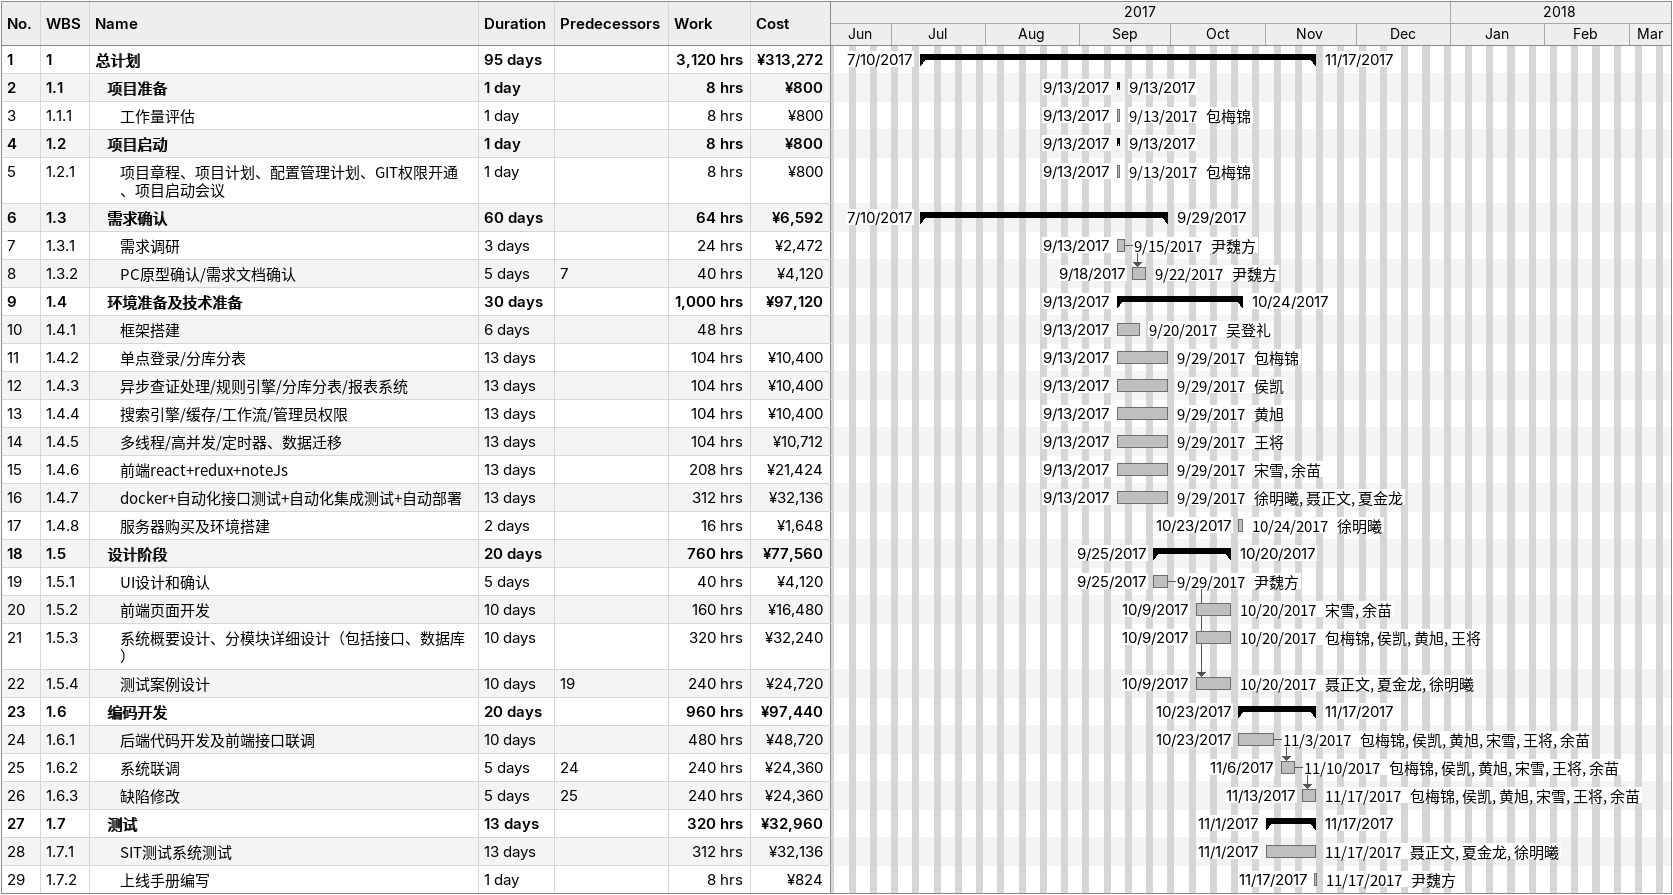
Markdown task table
| ID | WBS | Task | Duration | Start | Finish | Predecessors | Resources | Work (h) | Cost (¥) |
|---|---|---|---|---|---|---|---|---|---|
| 1 | 1 | **总计划** | 95d | 2017-07-10 | 2017-11-17 |  |  | 3120 | 313272 |
| 2 | 1.1 | **项目准备** | 1d | 2017-09-13 | 2017-09-13 |  |  | 8 | 800 |
| 3 | 1.1.1 | 工作量评估 | 1d | 2017-09-13 | 2017-09-13 |  | 包梅锦 | 8 | 800 |
| 4 | 1.2 | **项目启动** | 1d | 2017-09-13 | 2017-09-13 |  |  | 8 | 800 |
| 5 | 1.2.1 | 项目章程、项目计划、配置管理计划、GIT权限开通、项目启动会议 | 1d | 2017-09-13 | 2017-09-13 |  | 包梅锦 | 8 | 800 |
| 6 | 1.3 | **需求确认** | 60d | 2017-07-10 | 2017-09-29 |  |  | 64 | 6592 |
| 7 | 1.3.1 | 需求调研 | 3d | 2017-09-13 | 2017-09-15 |  | 尹魏方 | 24 | 2472 |
| 8 | 1.3.2 | PC原型确认/需求文档确认 | 5d | 2017-09-18 | 2017-09-22 | 7 | 尹魏方 | 40 | 4120 |
| 9 | 1.4 | **环境准备及技术准备** | 30d | 2017-09-13 | 2017-10-24 |  |  | 1000 | 97120 |
| 10 | 1.4.1 | 框架搭建 | 6d | 2017-09-13 | 2017-09-20 |  | 吴登礼 | 48 |  |
| 11 | 1.4.2 | 单点登录/分库分表 | 13d | 2017-09-13 | 2017-09-29 |  | 包梅锦 | 104 | 10400 |
| 12 | 1.4.3 | 异步查证处理/规则引擎/分库分表/报表系统 | 13d | 2017-09-13 | 2017-09-29 |  | 侯凯 | 104 | 10400 |
| 13 | 1.4.4 | 搜索引擎/缓存/工作流/管理员权限 | 13d | 2017-09-13 | 2017-09-29 |  | 黄旭 | 104 | 10400 |
| 14 | 1.4.5 | 多线程/高并发/定时器、数据迁移 | 13d | 2017-09-13 | 2017-09-29 |  | 王将 | 104 | 10712 |
| 15 | 1.4.6 | 前端react+redux+noteJs | 13d | 2017-09-13 | 2017-09-29 |  | 宋雪, 余苗 | 208 | 21424 |
| 16 | 1.4.7 | docker+自动化接口测试+自动化集成测试+自动部署 | 13d | 2017-09-13 | 2017-09-29 |  | 徐明曦, 聂正文, 夏金龙 | 312 | 32136 |
| 17 | 1.4.8 | 服务器购买及环境搭建 | 2d | 2017-10-23 | 2017-10-24 |  | 徐明曦 | 16 | 1648 |
| 18 | 1.5 | **设计阶段** | 20d | 2017-09-25 | 2017-10-20 |  |  | 760 | 77560 |
| 19 | 1.5.1 | UI设计和确认 | 5d | 2017-09-25 | 2017-09-29 |  | 尹魏方 | 40 | 4120 |
| 20 | 1.5.2 | 前端页面开发 | 10d | 2017-10-09 | 2017-10-20 |  | 宋雪, 余苗 | 160 | 16480 |
| 21 | 1.5.3 | 系统概要设计、分模块详细设计（包括接口、数据库） | 10d | 2017-10-09 | 2017-10-20 |  | 包梅锦, 侯凯, 黄旭, 王将 | 320 | 32240 |
| 22 | 1.5.4 | 测试案例设计 | 10d | 2017-10-09 | 2017-10-20 | 19 | 聂正文, 夏金龙, 徐明曦 | 240 | 24720 |
| 23 | 1.6 | **编码开发** | 20d | 2017-10-23 | 2017-11-17 |  |  | 960 | 97440 |
| 24 | 1.6.1 | 后端代码开发及前端接口联调 | 10d | 2017-10-23 | 2017-11-03 |  | 包梅锦, 侯凯, 黄旭, 宋雪, 王将, 余苗 | 480 | 48720 |
| 25 | 1.6.2 | 系统联调 | 5d | 2017-11-06 | 2017-11-10 | 24 | 包梅锦, 侯凯, 黄旭, 宋雪, 王将, 余苗 | 240 | 24360 |
| 26 | 1.6.3 | 缺陷修改 | 5d | 2017-11-13 | 2017-11-17 | 25 | 包梅锦, 侯凯, 黄旭, 宋雪, 王将, 余苗 | 240 | 24360 |
| 27 | 1.7 | **测试** | 13d | 2017-11-01 | 2017-11-17 |  |  | 320 | 32960 |
| 28 | 1.7.1 | SIT测试系统测试 | 13d | 2017-11-01 | 2017-11-17 |  | 聂正文, 夏金龙, 徐明曦 | 312 | 32136 |
| 29 | 1.7.2 | 上线手册编写 | 1d | 2017-11-17 | 2017-11-17 |  | 尹魏方 | 8 | 824 |
